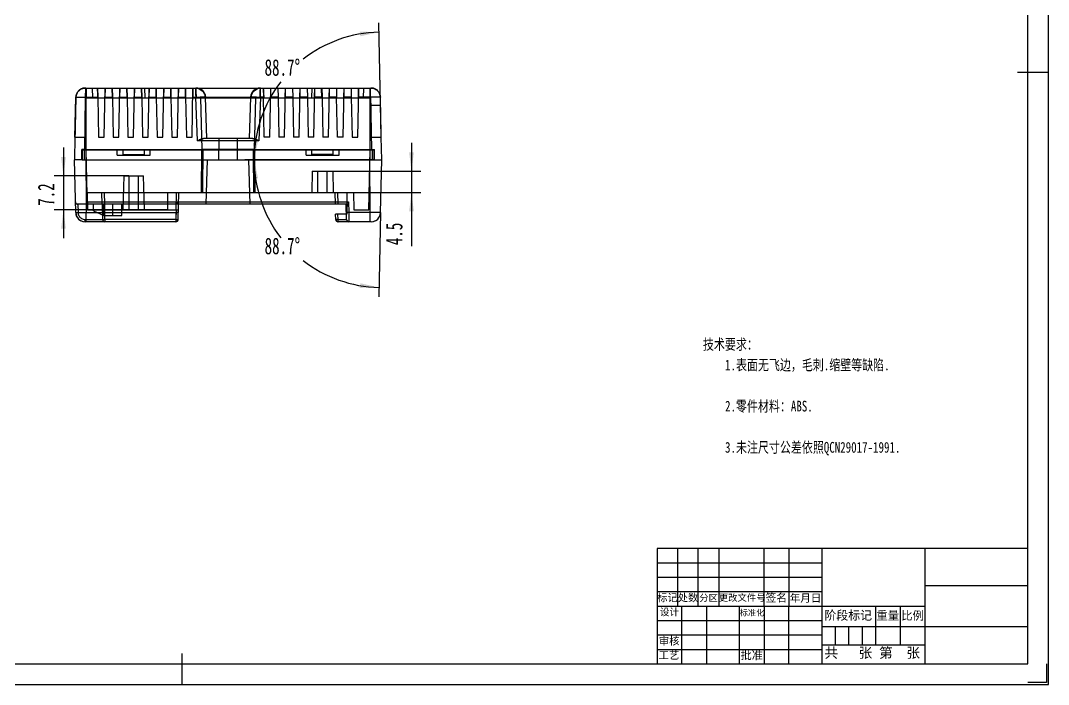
# Model space of a CAD drawing. Header units: millimetres. Extents: x 29 to 396, y -34 to 225.
# Drawn here: x 178.1 to 395.8, y -34.3 to 106.2 of the extents above; entities that cross this region are included whole.
import ezdxf

# ---------------------------------------------------------------- set-up
doc = ezdxf.new("R2010")
doc.units = ezdxf.units.MM
doc.layers.get('0').update_dxf_attribs({"lineweight": 0})
for name, color, linetype, lineweight in [('CAXA0', 7, 'Continuous', 70), ('CAXA4', 3, 'Continuous', 25), ('图框_内框线', 5, 'Continuous', 50), ('图框_外框线', 7, 'Continuous', 0), ('图框_标题栏文字', 6, 'Continuous', 0), ('图框_角线', 5, 'Continuous', 140)]:
    doc.layers.add(name, color=color, linetype=linetype, lineweight=lineweight)
doc.styles.add('UserTxtStyle1', font='', dxfattribs={"width": 0.75})
doc.styles.add('工程字', font='')
doc.styles.add('标准', font='', dxfattribs={"width": 0.667})
doc.styles.get('UserTxtStyle1').set_extended_font_data('SimSun')
doc.styles.get('工程字').set_extended_font_data('FangSong_GB2312')
doc.styles.get('标准').set_extended_font_data('FangSong_GB2312')
doc.dimstyles.new('标准', dxfattribs={"dimtxt": 3.5, "dimasz": 4, "dimexe": 2, "dimexo": 0, "dimtad": 1, "dimdsep": 46, "dimtxsty": '标准', "dimcen": 0, "dimdle": 6, "dimazin": 2, "dimtfac": 1, "dimtdec": 3, "dimtmove": 0, "dimatfit": 3, "dimfxl": 0, "dimtolj": 1, "dimtzin": 0, "dimarcsym": 0})

# ---------------------------------------------------------------- blocks, each defined once
blk = doc.blocks.new('*CAXBLOCK1819')
at = {"layer": 'CAXA0', "linetype": 'Continuous', "lineweight": 25}
for points in [[(260.91, 74.31), (260.41, 78.31), (261.41, 78.31)], [(260.91, 69.81), (260.41, 65.81), (261.41, 65.81)]]:
    blk.add_hatch(color=0, dxfattribs=at).paths.add_polyline_path(points, flags=0)
at = {"layer": 'CAXA0', "color": 0, "linetype": 'Continuous', "lineweight": 25}
for p, q in [((260.91, 80.31), (260.91, 58.47)), ((243.07, 74.31), (262.91, 74.31)), ((239.77, 69.81), (262.91, 69.81))]:
    blk.add_line(p, q, dxfattribs=at)
at = {"layer": 'CAXA0', "color": 0, "linetype": 'Continuous', "lineweight": 25, "insert": (255.49, 58.64), "char_height": 3.5, "attachment_point": 1, "rotation": 90, "style": '标准'}
blk.add_mtext('\\fFangSong_GB2312|b0|i0|p34;4.5', dxfattribs=at)
blk = doc.blocks.new('*CAXBLOCK1920')
at = {"layer": 'CAXA0', "linetype": 'Continuous', "lineweight": 25}
for points in [[(187.19, 73.31), (186.69, 77.31), (187.69, 77.31)], [(187.19, 66.11), (186.69, 62.11), (187.69, 62.11)]]:
    blk.add_hatch(color=0, dxfattribs=at).paths.add_polyline_path(points, flags=0)
at = {"layer": 'CAXA0', "color": 0, "linetype": 'Continuous', "lineweight": 25}
for p, q in [((187.19, 79.31), (187.19, 60.11)), ((201.07, 73.31), (185.19, 73.31)), ((209.27, 66.11), (185.19, 66.11))]:
    blk.add_line(p, q, dxfattribs=at)
at = {"layer": 'CAXA0', "color": 0, "linetype": 'Continuous', "lineweight": 25, "insert": (181.77, 66.97), "char_height": 3.5, "attachment_point": 1, "rotation": 90, "style": '标准'}
blk.add_mtext('\\fFangSong_GB2312|b0|i0|p34;7.2', dxfattribs=at)
blk = doc.blocks.new('*CAXBLOCK2021')
at = {"layer": 'CAXA0', "linetype": 'Continuous', "lineweight": 25}
for points in [[(254.01, 103.74), (249.95, 103.85), (250.12, 102.87)], [(227.59, 76.71), (227.39, 80.77), (228.38, 80.63)]]:
    blk.add_hatch(color=0, dxfattribs=at).paths.add_polyline_path(points, flags=0)
at = {"layer": 'CAXA0', "color": 0, "linetype": 'Continuous', "lineweight": 25}
for p, q in [((254.51, 81.51), (253.96, 105.74)), ((252.97, 76.71), (225.59, 76.71))]:
    blk.add_line(p, q, dxfattribs=at)
for start, end in [(91.3, 128.0276), (142.3841, 180)]:
    blk.add_arc((254.62, 76.71), 27.04, start, end, dxfattribs=at)
at = {"layer": 'CAXA0', "color": 0, "linetype": 'Continuous', "lineweight": 25, "insert": (229.79, 98.01), "char_height": 3.5, "attachment_point": 1, "style": '标准'}
blk.add_mtext('\\fFangSong_GB2312|b0|i0|p34;88.7{%%D}', dxfattribs=at)
blk = doc.blocks.new('*CAXBLOCK2122')
at = {"layer": 'CAXA4', "linetype": 'Continuous', "lineweight": 25}
for points in [[(227.61, 76.71), (227.41, 72.65), (228.4, 72.8)], [(254, 49.7), (249.94, 49.6), (250.11, 50.58)]]:
    blk.add_hatch(color=0, dxfattribs=at).paths.add_polyline_path(points, flags=0)
at = {"layer": 'CAXA4', "color": 0, "linetype": 'Continuous', "lineweight": 25}
for p, q in [((252.97, 76.71), (225.61, 76.71)), ((254.37, 65.57), (253.96, 47.7))]:
    blk.add_line(p, q, dxfattribs=at)
for start, end in [(180, 217.606), (231.971, 268.6878)]:
    blk.add_arc((254.62, 76.71), 27.02, start, end, dxfattribs=at)
at = {"layer": 'CAXA4', "color": 0, "linetype": 'Continuous', "lineweight": 25, "insert": (229.8, 60.23), "char_height": 3.5, "attachment_point": 1, "style": '标准'}
blk.add_mtext('\\fFangSong_GB2312|b0|i0|p34;88.7{%%D}', dxfattribs=at)

msp = doc.modelspace()

# ---------------------------------------------------------------- linework, layer by layer
at = {"color": 0, "linetype": 'Continuous', "lineweight": 25}
for p, q in [((191.824, 91.914), (191.313, 91.848)), ((191.924, 91.914), (191.724, 91.911)), ((191.824, 91.914), (191.924, 91.914)), ((191.883, 89.814), (191.924, 91.914)), ((191.924, 91.914), (252.224, 91.914)), ((192.024, 91.914), (192.024, 89.959)), ((193.424, 89.814), (193.324, 91.914)), ((194.424, 91.914), (194.461, 89.959)), ((195.824, 81.514), (196.024, 91.911)), ((196.024, 91.914), (195.986, 89.959)), ((197.524, 91.914), (197.561, 89.959)), ((197.561, 89.959), (197.524, 91.914)), ((198.924, 81.514), (199.124, 91.911)), ((199.124, 91.914), (199.086, 89.959)), ((200.624, 91.914), (200.661, 89.959)), ((200.661, 89.959), (200.624, 91.914)), ((202.024, 81.514), (202.224, 91.911)), ((202.224, 91.914), (202.186, 89.959)), ((202.224, 89.814), (202.324, 91.914)), ((203.724, 91.914), (203.761, 89.959)), ((203.761, 89.959), (203.724, 91.914)), ((204.324, 91.914), (204.424, 89.814)), ((205.124, 81.514), (205.324, 91.911)), ((205.324, 91.914), (205.286, 89.959)), ((206.824, 91.914), (206.861, 89.959)), ((206.861, 89.959), (206.824, 91.914)), ((208.224, 81.514), (208.424, 91.911)), ((208.424, 91.914), (208.386, 89.959)), ((209.924, 91.914), (209.961, 89.959)), ((209.961, 89.959), (209.924, 91.914)), ((211.324, 81.514), (211.524, 91.911)), ((211.524, 91.914), (211.486, 89.959)), ((213.024, 91.914), (213.061, 89.959)), ((213.061, 89.959), (213.024, 91.914)), ((214.424, 81.514), (214.624, 91.911)), ((214.624, 91.914), (214.524, 89.814)), ((215.962, 91.781), (215.949, 91.786)), ((228.199, 91.787), (228.185, 91.781)), ((228.395, 91.849), (228.9, 91.914)), ((229.524, 91.914), (229.624, 89.814)), ((229.524, 91.914), (229.561, 89.959)), ((230.924, 81.514), (231.124, 91.911)), ((231.086, 89.959), (231.124, 91.914)), ((232.624, 91.914), (232.661, 89.959)), ((232.624, 91.914), (232.661, 89.959)), ((234.024, 81.514), (234.224, 91.911)), ((234.186, 89.959), (234.224, 91.914)), ((235.724, 91.914), (235.761, 89.959)), ((235.724, 91.914), (235.761, 89.959)), ((237.124, 81.514), (237.324, 91.911)), ((237.286, 89.959), (237.324, 91.914)), ((238.824, 91.914), (238.861, 89.959)), ((238.824, 91.914), (238.861, 89.959)), ((239.824, 91.914), (239.724, 89.814)), ((240.224, 81.514), (240.424, 91.911)), ((240.386, 89.959), (240.424, 91.914)), ((241.924, 89.814), (241.824, 91.914)), ((241.924, 91.914), (241.961, 89.959)), ((241.924, 91.914), (241.961, 89.959)), ((243.324, 81.514), (243.524, 91.911)), ((243.486, 89.959), (243.524, 91.914)), ((245.024, 91.914), (245.061, 89.959)), ((245.024, 91.914), (245.061, 89.959)), ((246.424, 81.514), (246.624, 91.911)), ((246.586, 89.959), (246.624, 91.914)), ((248.124, 91.914), (248.161, 89.959)), ((248.124, 91.914), (248.161, 89.959)), ((249.524, 81.514), (249.724, 91.911)), ((250.724, 89.814), (250.824, 91.914)), ((252.124, 89.959), (252.124, 91.914)), ((252.264, 89.814), (252.224, 91.914)), ((252.224, 91.914), (252.324, 91.914)), ((252.224, 91.914), (252.423, 91.911)), ((189.633, 81.514), (189.825, 89.974)), ((189.633, 81.514), (189.825, 89.974)), ((189.633, 81.514), (189.825, 89.974)), ((189.633, 81.514), (189.824, 89.969)), ((189.633, 81.514), (189.824, 89.969)), ((189.633, 81.514), (189.824, 89.969)), ((189.633, 81.514), (189.824, 89.959)), ((189.902, 90.47), (189.824, 89.959)), ((189.824, 89.959), (194.461, 89.959)), ((191.822, 89.814), (191.657, 78.914)), ((191.822, 89.814), (214.583, 89.814)), ((192.024, 76.714), (192.024, 89.959)), ((194.461, 89.959), (194.624, 81.514)), ((195.986, 89.959), (197.561, 89.959)), ((197.561, 89.959), (197.724, 81.514)), ((199.086, 89.959), (200.661, 89.959)), ((200.661, 89.959), (200.824, 81.514)), ((202.186, 89.959), (203.761, 89.959)), ((203.761, 89.959), (203.924, 81.514)), ((205.286, 89.959), (206.861, 89.959)), ((206.861, 89.959), (207.024, 81.514)), ((208.386, 89.959), (209.961, 89.959)), ((209.961, 89.959), (210.124, 81.514)), ((211.486, 89.959), (213.061, 89.959)), ((213.061, 89.959), (213.224, 81.514)), ((214.583, 89.814), (216.274, 89.814)), ((214.586, 89.959), (215.267, 89.959)), ((215.592, 80.717), (215.247, 89.959)), ((216.274, 89.814), (252.325, 89.814)), ((216.574, 78.914), (216.274, 89.814)), ((217.245, 89.989), (226.902, 89.989)), ((217.574, 81.214), (217.246, 89.989)), ((226.574, 81.214), (226.902, 89.989)), ((227.874, 89.814), (227.574, 78.914)), ((228.9, 89.959), (228.555, 80.717)), ((229.561, 89.959), (228.88, 89.959)), ((229.724, 81.514), (229.561, 89.959)), ((232.661, 89.959), (231.086, 89.959)), ((232.661, 89.959), (232.824, 81.514)), ((235.761, 89.959), (234.186, 89.959)), ((235.761, 89.959), (235.924, 81.514)), ((238.861, 89.959), (237.286, 89.959)), ((238.861, 89.959), (239.024, 81.514)), ((241.961, 89.959), (240.386, 89.959)), ((241.961, 89.959), (242.124, 81.514)), ((245.061, 89.959), (243.486, 89.959)), ((245.224, 81.514), (245.061, 89.959)), ((248.161, 89.959), (246.586, 89.959)), ((248.161, 89.959), (248.324, 81.514)), ((254.323, 89.959), (249.686, 89.959)), ((252.124, 76.714), (252.124, 89.959)), ((252.49, 78.914), (252.325, 89.814)), ((254.323, 89.959), (254.245, 90.47)), ((254.515, 81.514), (254.323, 89.974)), ((254.515, 81.514), (254.323, 89.969)), ((254.515, 81.514), (254.323, 89.959)), ((252.348, 88.314), (254.36, 88.314)), ((189.633, 81.514), (189.524, 76.714)), ((189.633, 81.514), (191.696, 81.514)), ((194.624, 81.514), (195.824, 81.514)), ((197.724, 81.514), (198.924, 81.514)), ((200.824, 81.514), (202.024, 81.514)), ((203.924, 81.514), (205.124, 81.514)), ((207.024, 81.514), (208.224, 81.514)), ((210.124, 81.514), (211.324, 81.514)), ((213.224, 81.514), (214.424, 81.514)), ((228.555, 80.725), (215.592, 80.725)), ((217.574, 81.214), (216.883, 81.214)), ((226.574, 81.214), (217.574, 81.214)), ((220.074, 81.214), (220.074, 78.914)), ((224.074, 78.914), (224.074, 81.214)), ((227.264, 81.214), (226.574, 81.214)), ((230.924, 81.514), (229.724, 81.514)), ((234.024, 81.514), (232.824, 81.514)), ((237.124, 81.514), (235.924, 81.514)), ((240.224, 81.514), (239.024, 81.514)), ((243.324, 81.514), (242.124, 81.514)), ((246.424, 81.514), (245.224, 81.514)), ((248.324, 81.514), (249.524, 81.514)), ((252.451, 81.514), (254.515, 81.514)), ((254.624, 76.714), (254.515, 81.514)), ((191.657, 78.914), (191.074, 78.914)), ((191.074, 76.714), (191.074, 78.914)), ((191.174, 78.814), (252.974, 78.814)), ((191.174, 78.814), (191.174, 76.714)), ((191.574, 78.914), (191.574, 76.714)), ((191.657, 78.914), (216.574, 78.914)), ((192.267, 66.114), (191.976, 78.814)), ((198.574, 77.714), (198.574, 78.914)), ((199.824, 77.814), (199.824, 78.814)), ((204.324, 77.814), (204.324, 78.814)), ((205.574, 77.714), (205.574, 78.914)), ((216.433, 78.814), (216.383, 69.814)), ((227.574, 78.914), (216.574, 78.914)), ((216.615, 69.814), (216.734, 78.814)), ((220.074, 76.714), (220.074, 78.814)), ((224.074, 76.714), (224.074, 78.814)), ((227.413, 78.814), (227.532, 69.814)), ((227.574, 78.914), (252.49, 78.914)), ((227.764, 69.814), (227.714, 78.814)), ((238.574, 77.714), (238.574, 78.914)), ((239.824, 77.814), (239.824, 78.814)), ((244.324, 77.814), (244.324, 78.814)), ((245.574, 77.714), (245.574, 78.914)), ((251.88, 66.114), (252.171, 78.814)), ((252.49, 78.914), (253.074, 78.914)), ((252.574, 78.914), (252.574, 76.714)), ((252.974, 76.714), (252.974, 78.814)), ((253.074, 76.714), (253.074, 78.914)), ((191.174, 76.714), (189.524, 76.714)), ((189.779, 65.568), (189.524, 76.714)), ((191.174, 76.714), (252.974, 76.714)), ((192.045, 67.803), (192.033, 76.714)), ((198.574, 77.714), (205.574, 77.714)), ((199.824, 77.814), (204.324, 77.814)), ((217.424, 67.314), (217.674, 76.714)), ((226.724, 67.314), (226.474, 76.714)), ((238.574, 77.714), (245.574, 77.714)), ((244.324, 77.814), (239.824, 77.814)), ((252.132, 65.568), (252.114, 76.714)), ((252.974, 76.714), (254.624, 76.714)), ((254.368, 65.568), (254.624, 76.722)), ((239.838, 74.314), (239.774, 69.814)), ((239.838, 74.314), (241.074, 74.314)), ((241.074, 69.814), (241.074, 74.314)), ((241.074, 74.314), (243.074, 74.314)), ((243.074, 69.814), (243.074, 74.314)), ((243.074, 74.314), (244.309, 74.314)), ((244.374, 69.814), (244.309, 74.314)), ((200.006, 73.314), (199.774, 66.114)), ((200.006, 73.314), (201.074, 73.314)), ((201.074, 73.314), (203.074, 73.314)), ((201.074, 66.114), (201.074, 73.314)), ((203.074, 73.314), (204.14, 73.314)), ((203.074, 66.114), (203.074, 73.314)), ((204.374, 66.114), (204.141, 73.313)), ((192.182, 69.814), (239.774, 69.814)), ((192.182, 69.814), (192.267, 66.114)), ((195.394, 67.314), (195.337, 69.814)), ((195.837, 69.814), (195.894, 67.314)), ((209.267, 66.114), (209.317, 69.814)), ((211.036, 66.114), (211.121, 69.814)), ((211.49, 64.083), (211.621, 69.814)), ((239.774, 69.814), (244.374, 69.814)), ((244.374, 69.814), (248.63, 69.814)), ((244.784, 67.314), (244.726, 69.814)), ((245.226, 69.814), (245.284, 67.314)), ((247.22, 65.214), (247.32, 69.814)), ((248.63, 69.814), (248.68, 66.114)), ((192.045, 67.803), (247.555, 67.803)), ((192.045, 67.314), (192.045, 67.803)), ((247.555, 67.802), (247.615, 65.568)), ((189.779, 65.568), (211.024, 65.568)), ((189.779, 65.568), (189.832, 65.148)), ((189.779, 65.568), (192.015, 65.568)), ((247.266, 67.314), (190.228, 67.314)), ((190.239, 67.314), (190.279, 65.568)), ((192.015, 63.614), (192.015, 65.568)), ((192.049, 65.568), (192.045, 67.314)), ((192.267, 66.114), (209.267, 66.114)), ((193.524, 65.914), (193.524, 67.314)), ((193.524, 65.914), (195.724, 64.914)), ((195.394, 67.314), (195.468, 64.083)), ((195.724, 64.914), (195.724, 67.314)), ((195.968, 64.083), (195.922, 66.114)), ((195.964, 64.914), (195.964, 67.314)), ((197.624, 64.914), (197.624, 67.314)), ((199.524, 64.914), (199.524, 67.314)), ((209.267, 66.114), (211.536, 66.114)), ((211.036, 66.114), (210.99, 64.083)), ((211.024, 65.568), (210.99, 63.614)), ((247.155, 64.1), (247.068, 67.314)), ((254.368, 65.569), (247.615, 65.568)), ((247.615, 65.568), (247.655, 63.614)), ((248.68, 66.114), (251.88, 66.114)), ((252.132, 63.614), (252.132, 65.568)), ((254.29, 65.058), (254.368, 65.568)), ((191.778, 64.103), (195.468, 64.103)), ((191.778, 63.614), (191.778, 64.103)), ((211.01, 63.614), (191.778, 63.614)), ((195.468, 64.083), (195.968, 64.083)), ((195.724, 64.914), (199.524, 64.914)), ((210.99, 64.103), (195.968, 64.103)), ((195.968, 64.103), (195.968, 63.614)), ((210.99, 64.103), (210.99, 63.614)), ((210.99, 64.083), (211.49, 64.083)), ((211.281, 63.707), (211.391, 63.815)), ((244.858, 64.083), (244.832, 65.214)), ((245.332, 65.214), (244.832, 65.214)), ((245.358, 64.083), (245.332, 65.214)), ((247.22, 65.214), (245.332, 65.214)), ((245.337, 63.614), (245.358, 63.614)), ((245.357, 64.103), (247.155, 64.103)), ((245.358, 63.614), (245.358, 64.103)), ((252.12, 63.614), (245.358, 63.614)), ((247.155, 64.103), (247.125, 65.214)), ((252.369, 63.614), (252.12, 63.614)), ((252.369, 63.614), (252.879, 63.68))]:
    msp.add_line(p, q, dxfattribs=at)
for points in [[(191.313, 91.848), (190.837, 91.654), (190.426, 91.345), (190.107, 90.941), (189.902, 90.47)], [(215.249, 91.914), (215.252, 91.914), (215.252, 91.914), (215.247, 91.914)], [(215.247, 91.914), (215.752, 91.849), (216.225, 91.659), (216.634, 91.355), (216.953, 90.958), (217.161, 90.493), (217.245, 89.989)], [(216.567, 91.416), (216.385, 91.558), (216.183, 91.681), (215.962, 91.781)], [(226.902, 89.989), (226.986, 90.493), (227.194, 90.958), (227.513, 91.355), (227.922, 91.659), (228.395, 91.849)], [(228.185, 91.781), (227.964, 91.68), (227.761, 91.557), (227.579, 91.415)], [(228.9, 91.914), (228.895, 91.914), (228.895, 91.914), (228.898, 91.914)], [(254.245, 90.47), (254.04, 90.941), (253.721, 91.345), (253.31, 91.654), (252.834, 91.848), (252.324, 91.914)], [(217.246, 89.989), (217.211, 90.304), (217.112, 90.637), (216.944, 90.971)], [(227.208, 90.979), (227.037, 90.642), (226.937, 90.307), (226.902, 89.989)], [(189.779, 65.568), (189.857, 65.058), (190.062, 64.587), (190.381, 64.183), (190.792, 63.874), (191.268, 63.68), (191.778, 63.614)], [(189.832, 65.148), (189.983, 64.732), (190.227, 64.352), (190.552, 64.034), (190.938, 63.799), (191.357, 63.658), (191.778, 63.614)], [(210.99, 63.614), (211.143, 63.638), (211.281, 63.707)], [(211.391, 63.815), (211.463, 63.951), (211.49, 64.102)], [(247.155, 64.1), (247.183, 63.949), (247.255, 63.814), (247.365, 63.706), (247.502, 63.638), (247.655, 63.614)], [(252.879, 63.68), (253.355, 63.874), (253.766, 64.183), (254.085, 64.587), (254.29, 65.058)]]:
    msp.add_lwpolyline(points, dxfattribs=at)
for centre, radius, start, end in [((191.824, 89.914), 2, 90.00004, 178.69999), ((215.247, 89.914), 2, 2.1409, 90), ((228.9, 89.914), 2, 90, 177.8591), ((252.324, 89.914), 2, 1.30002, 90.00002), ((3986.361, -0.414), 3797.613, 178.636143, 178.763832), ((3986.25, -0.414), 3797.502, 178.636146, 178.763802), ((-3542.214, -0.414), 3797.613, 1.236168, 1.363857), ((-3542.103, -0.414), 3797.502, 1.236198, 1.363854), ((190.228, 67.814), 0.5, 181.31189, 270), ((191.778, 65.614), 2, 181.31189, 270), ((252.369, 65.614), 2, 270.00066, 358.68898), ((195.948, 64.094), 0.48, 181.31154, 270), ((211.01, 64.094), 0.48, 270, 358.68846), ((245.357, 64.114), 0.5, 181.31154, 270), ((245.337, 64.094), 0.48, 181.31154, 270)]:
    msp.add_arc(centre, radius, start, end, dxfattribs=at)
for points, knots in [([(189.824, 89.969), (189.829, 90.183), (189.911, 90.618), (190.238, 91.183), (190.708, 91.61), (191.257, 91.863), (191.648, 91.916), (191.838, 91.914)], [0, 0, 0, 0, 0.641042, 1.2995305, 1.9250083, 2.5155639, 3.087885, 3.087885, 3.087885, 3.087885]), ([(189.824, 89.969), (189.829, 90.183), (189.911, 90.618), (190.238, 91.183), (190.708, 91.61), (191.257, 91.863), (191.648, 91.916), (191.838, 91.914)], [0, 0, 0, 0, 0.641042, 1.2995305, 1.9250083, 2.5155639, 3.087885, 3.087885, 3.087885, 3.087885]), ([(189.824, 89.969), (189.829, 90.183), (189.911, 90.618), (190.238, 91.183), (190.708, 91.61), (191.257, 91.863), (191.648, 91.916), (191.838, 91.914)], [0, 0, 0, 0, 0.641042, 1.2995305, 1.9250083, 2.5155639, 3.087885, 3.087885, 3.087885, 3.087885]), ([(191.724, 91.911), (191.553, 91.898), (191.225, 91.842), (190.788, 91.638), (190.427, 91.368), (190.165, 91.05), (189.977, 90.709), (189.859, 90.351), (189.828, 90.098), (189.824, 89.973)], [0, 0, 0, 0, 0.5123255, 0.988197, 1.4342621, 1.8510833, 2.214476, 2.5979818, 2.9743794, 2.9743794, 2.9743794, 2.9743794]), ([(191.724, 91.911), (191.553, 91.898), (191.225, 91.842), (190.788, 91.638), (190.427, 91.368), (190.165, 91.05), (189.977, 90.709), (189.859, 90.351), (189.828, 90.098), (189.824, 89.973)], [0, 0, 0, 0, 0.5123255, 0.988197, 1.4342621, 1.8510833, 2.214476, 2.5979818, 2.9743794, 2.9743794, 2.9743794, 2.9743794]), ([(191.724, 91.911), (191.553, 91.898), (191.225, 91.842), (190.788, 91.638), (190.427, 91.368), (190.165, 91.05), (189.977, 90.709), (189.859, 90.351), (189.828, 90.098), (189.824, 89.973)], [0, 0, 0, 0, 0.5123255, 0.988197, 1.4342621, 1.8510833, 2.214476, 2.5979818, 2.9743794, 2.9743794, 2.9743794, 2.9743794]), ([(194.461, 89.959), (194.459, 90.086), (194.454, 90.347), (194.446, 90.732), (194.438, 91.1), (194.432, 91.419), (194.427, 91.667), (194.425, 91.824), (194.424, 91.896), (194.424, 91.914)], [0, 0, 0, 0, 0.3804066, 0.7825811, 1.1557138, 1.4847413, 1.7383043, 1.9019328, 1.95499, 1.95499, 1.95499, 1.95499]), ([(214.624, 91.914), (214.623, 91.896), (214.622, 91.824), (214.62, 91.666), (214.615, 91.417), (214.609, 91.098), (214.601, 90.73), (214.593, 90.346), (214.588, 90.086), (214.586, 89.959)], [0, 0, 0, 0, 0.0533801, 0.2176746, 0.4721201, 0.8015136, 1.1742069, 1.5756932, 1.9549893, 1.9549893, 1.9549893, 1.9549893]), ([(215.267, 89.959), (215.266, 90.103), (215.264, 90.4), (215.261, 90.843), (215.258, 91.258), (215.253, 91.59), (215.252, 91.798), (215.248, 91.891), (215.247, 91.914)], [0, 0, 0, 0, 0.4320262, 0.8901883, 1.3285869, 1.6762469, 1.8864745, 1.9547801, 1.9547801, 1.9547801, 1.9547801]), ([(215.247, 91.914), (215.249, 91.896), (215.255, 91.818), (215.256, 91.634), (215.262, 91.331), (215.264, 90.924), (215.266, 90.466), (215.267, 90.146), (215.267, 89.989)], [0, 0, 0, 0, 0.0543474, 0.2350598, 0.5512595, 0.9648249, 1.4546162, 1.925582, 1.925582, 1.925582, 1.925582]), ([(215.247, 91.914), (215.403, 91.916), (215.73, 91.876), (216.206, 91.693), (216.64, 91.384), (216.978, 90.96), (217.188, 90.485), (217.242, 90.148), (217.246, 89.989)], [0, 0, 0, 0, 0.4683148, 0.9745051, 1.5165536, 2.0469113, 2.5817643, 3.0585437, 3.0585437, 3.0585437, 3.0585437]), ([(228.9, 91.914), (228.744, 91.916), (228.417, 91.876), (227.941, 91.693), (227.507, 91.384), (227.169, 90.96), (226.96, 90.485), (226.905, 90.148), (226.902, 89.989)], [0, 0, 0, 0, 0.4683147, 0.9745051, 1.5165536, 2.0469113, 2.5817642, 3.0585437, 3.0585437, 3.0585437, 3.0585437]), ([(228.88, 89.959), (228.881, 90.103), (228.883, 90.4), (228.886, 90.843), (228.889, 91.258), (228.894, 91.59), (228.895, 91.798), (228.899, 91.891), (228.9, 91.914)], [0, 0, 0, 0, 0.4320262, 0.8901883, 1.3285869, 1.6762469, 1.8864745, 1.9547801, 1.9547801, 1.9547801, 1.9547801]), ([(228.9, 91.914), (228.898, 91.896), (228.892, 91.818), (228.891, 91.634), (228.885, 91.331), (228.883, 90.924), (228.881, 90.466), (228.88, 90.146), (228.88, 89.989)], [0, 0, 0, 0, 0.0543474, 0.2350598, 0.5512595, 0.9648249, 1.4546162, 1.925582, 1.925582, 1.925582, 1.925582]), ([(229.524, 91.914), (229.524, 91.896), (229.525, 91.824), (229.527, 91.666), (229.532, 91.417), (229.538, 91.098), (229.546, 90.73), (229.554, 90.346), (229.559, 90.086), (229.561, 89.959)], [0, 0, 0, 0, 0.0533801, 0.2176746, 0.4721201, 0.8015136, 1.1742069, 1.5756932, 1.9549893, 1.9549893, 1.9549893, 1.9549893]), ([(249.686, 89.959), (249.688, 90.086), (249.693, 90.347), (249.701, 90.732), (249.709, 91.1), (249.715, 91.419), (249.72, 91.667), (249.722, 91.824), (249.723, 91.896), (249.724, 91.914)], [0, 0, 0, 0, 0.3804066, 0.7825811, 1.1557138, 1.4847413, 1.7383043, 1.9019328, 1.95499, 1.95499, 1.95499, 1.95499]), ([(254.323, 89.969), (254.318, 90.183), (254.236, 90.618), (253.91, 91.183), (253.439, 91.61), (252.89, 91.863), (252.5, 91.916), (252.309, 91.914)], [0, 0, 0, 0, 0.641042, 1.2995305, 1.9250083, 2.5155639, 3.087885, 3.087885, 3.087885, 3.087885]), ([(252.423, 91.911), (252.594, 91.898), (252.922, 91.842), (253.359, 91.638), (253.72, 91.368), (253.982, 91.05), (254.171, 90.709), (254.288, 90.351), (254.32, 90.098), (254.323, 89.973)], [0, 0, 0, 0, 0.5123255, 0.988197, 1.4342621, 1.8510833, 2.214476, 2.5979818, 2.9743794, 2.9743794, 2.9743794, 2.9743794]), ([(191.822, 89.814), (191.808, 88.892), (191.781, 87.047), (191.739, 84.281), (191.71, 82.436), (191.696, 81.514)], [0, 0, 0, 0, 2.7669747, 5.5339577, 8.3009506, 8.3009506, 8.3009506, 8.3009506]), ([(191.822, 89.814), (191.808, 88.892), (191.781, 87.047), (191.739, 84.281), (191.71, 82.436), (191.696, 81.514)], [0, 0, 0, 0, 2.7669747, 5.5339577, 8.3009506, 8.3009506, 8.3009506, 8.3009506]), ([(191.822, 89.814), (191.808, 88.892), (191.781, 87.047), (191.739, 84.281), (191.71, 82.436), (191.696, 81.514)], [0, 0, 0, 0, 2.7669747, 5.5339577, 8.3009506, 8.3009506, 8.3009506, 8.3009506]), ([(215.247, 89.959), (215.366, 89.964), (215.602, 89.972), (215.896, 89.98), (216.126, 89.986), (216.29, 89.99), (216.448, 89.993), (216.595, 89.995), (216.732, 89.997), (216.856, 89.998), (216.966, 89.999), (217.048, 89.998), (217.104, 89.998), (217.14, 89.997), (217.171, 89.996), (217.196, 89.995), (217.217, 89.994), (217.231, 89.993), (217.24, 89.991), (217.244, 89.99), (217.246, 89.989), (217.246, 89.989)], [0, 0, 0, 0, 0.3564408, 0.7098284, 0.8810976, 1.0464674, 1.2042258, 1.3526606, 1.4900601, 1.6147129, 1.7249084, 1.8189375, 1.8593567, 1.8950952, 1.9259414, 1.951685, 1.9721194, 1.9870467, 1.9963004, 1.9988008, 2.0000649, 2.0000649, 2.0000649, 2.0000649]), ([(215.267, 89.989), (215.437, 89.995), (215.761, 90.006), (216.22, 90.015), (216.616, 90.022), (216.927, 90.015), (217.13, 90.017), (217.222, 89.996), (217.246, 89.989)], [0, 0, 0, 0, 0.5107738, 0.971522, 1.3770782, 1.699002, 1.9063198, 1.9812597, 1.9812597, 1.9812597, 1.9812597]), ([(226.902, 89.989), (226.924, 89.996), (227.008, 90.016), (227.197, 90.014), (227.495, 90.022), (227.893, 90.016), (228.366, 90.006), (228.704, 89.995), (228.88, 89.989)], [0, 0, 0, 0, 0.0696987, 0.2583468, 0.5616755, 0.9685355, 1.4513047, 1.9813085, 1.9813085, 1.9813085, 1.9813085]), ([(226.902, 89.989), (226.902, 89.989), (226.903, 89.99), (226.907, 89.991), (226.916, 89.993), (226.93, 89.994), (226.951, 89.995), (226.977, 89.996), (227.007, 89.997), (227.043, 89.998), (227.1, 89.998), (227.181, 89.999), (227.291, 89.998), (227.415, 89.997), (227.552, 89.995), (227.7, 89.993), (227.857, 89.99), (228.021, 89.986), (228.251, 89.98), (228.545, 89.972), (228.781, 89.964), (228.9, 89.959)], [0, 0, 0, 0, 0.0012641, 0.0037645, 0.0130182, 0.0279454, 0.0483799, 0.0741235, 0.1049697, 0.1407082, 0.1811273, 0.2751565, 0.385352, 0.5100048, 0.6474043, 0.7958391, 0.9535974, 1.1189673, 1.2902364, 1.6436241, 2.0000649, 2.0000649, 2.0000649, 2.0000649]), ([(252.451, 81.514), (252.437, 82.436), (252.408, 84.281), (252.366, 87.047), (252.339, 88.892), (252.325, 89.814)], [0, 0, 0, 0, 2.7669924, 5.5339763, 8.3009506, 8.3009506, 8.3009506, 8.3009506]), ([(216.827, 81.218), (216.68, 81.187), (216.388, 81.109), (215.974, 80.938), (215.713, 80.796), (215.592, 80.717)], [0, 0, 0, 0, 0.4506298, 0.9055578, 1.3388207, 1.3388207, 1.3388207, 1.3388207]), ([(215.592, 80.725), (215.7, 80.779), (215.905, 80.882), (216.197, 81.009), (216.457, 81.111), (216.679, 81.185), (216.822, 81.214), (216.884, 81.214)], [0, 0, 0, 0, 0.3619599, 0.6864287, 0.9568368, 1.1995941, 1.3878994, 1.3878994, 1.3878994, 1.3878994]), ([(217.574, 81.214), (217.559, 81.216), (217.498, 81.22), (217.36, 81.21), (217.126, 81.208), (216.938, 81.214), (216.827, 81.218)], [0, 0, 0, 0, 0.04526569, 0.18260693, 0.41449734, 0.74680475, 0.74680475, 0.74680475, 0.74680475]), ([(227.32, 81.218), (227.21, 81.214), (227.022, 81.208), (226.788, 81.21), (226.65, 81.22), (226.589, 81.216), (226.574, 81.214)], [0, 0, 0, 0, 0.33194696, 0.56377874, 0.70134681, 0.74680822, 0.74680822, 0.74680822, 0.74680822]), ([(227.263, 81.214), (227.326, 81.214), (227.469, 81.185), (227.691, 81.111), (227.952, 81.008), (228.244, 80.881), (228.448, 80.779), (228.555, 80.725)], [0, 0, 0, 0, 0.188509, 0.4328789, 0.7044666, 1.0285162, 1.3879457, 1.3879457, 1.3879457, 1.3879457]), ([(228.555, 80.717), (228.433, 80.797), (228.172, 80.938), (227.759, 81.109), (227.467, 81.187), (227.32, 81.218)], [0, 0, 0, 0, 0.4349989, 0.8887461, 1.3388208, 1.3388208, 1.3388208, 1.3388208]), ([(216.734, 78.814), (216.72, 77.814), (216.693, 75.815), (216.654, 72.815), (216.628, 70.814), (216.615, 69.814)], [0, 0, 0, 0, 2.9987619, 5.999035, 9.0007891, 9.0007891, 9.0007891, 9.0007891]), ([(216.734, 78.814), (216.72, 77.814), (216.693, 75.815), (216.654, 72.815), (216.628, 70.814), (216.615, 69.814)], [0, 0, 0, 0, 2.9987786, 5.9990509, 9.0007867, 9.0007867, 9.0007867, 9.0007867]), ([(227.532, 69.814), (227.52, 70.814), (227.493, 72.815), (227.454, 75.815), (227.427, 77.814), (227.413, 78.814)], [0, 0, 0, 0, 3.0017538, 6.0020275, 9.0007891, 9.0007891, 9.0007891, 9.0007891]), ([(227.532, 69.814), (227.519, 70.814), (227.493, 72.815), (227.454, 75.815), (227.427, 77.814), (227.413, 78.814)], [0, 0, 0, 0, 3.0017355, 6.0020085, 9.0007867, 9.0007867, 9.0007867, 9.0007867]), ([(247.266, 67.314), (247.272, 67.592), (247.284, 68.149), (247.302, 68.982), (247.314, 69.537), (247.32, 69.814)], [0, 0, 0, 0, 0.8353825, 1.6689166, 2.5005907, 2.5005907, 2.5005907, 2.5005907]), ([(190.239, 67.314), (190.19, 67.313), (190.089, 67.326), (189.95, 67.389), (189.832, 67.494), (189.75, 67.636), (189.729, 67.746), (189.728, 67.802)], [0, 0, 0, 0, 0.14708069, 0.29867023, 0.45325753, 0.6126557, 0.78188937, 0.78188937, 0.78188937, 0.78188937]), ([(211.075, 67.803), (211.119, 67.756), (211.204, 67.67), (211.316, 67.547), (211.41, 67.447), (211.484, 67.375), (211.532, 67.333), (211.557, 67.317), (211.564, 67.314)], [0, 0, 0, 0, 0.19350486, 0.36069024, 0.49968219, 0.6040914, 0.6704163, 0.69219652, 0.69219652, 0.69219652, 0.69219652]), ([(247.555, 67.803), (247.501, 67.749), (247.404, 67.648), (247.271, 67.513), (247.17, 67.412), (247.107, 67.348), (247.076, 67.321), (247.068, 67.314)], [0, 0, 0, 0, 0.22802884, 0.42052522, 0.56706424, 0.65856895, 0.68956265, 0.68956265, 0.68956265, 0.68956265]), ([(247.068, 67.314), (247.075, 67.317), (247.1, 67.333), (247.148, 67.375), (247.222, 67.447), (247.315, 67.548), (247.427, 67.671), (247.511, 67.756), (247.555, 67.802)], [0, 0, 0, 0, 0.02163154, 0.08778027, 0.19236517, 0.33178381, 0.49858875, 0.69076566, 0.69076566, 0.69076566, 0.69076566]), ([(189.779, 65.568), (189.779, 65.556), (189.854, 65.577), (189.93, 65.555), (190.098, 65.568), (190.213, 65.567), (190.279, 65.568)], [0, 0, 0, 0, 0.03731095, 0.14132901, 0.30341228, 0.50007527, 0.50007527, 0.50007527, 0.50007527]), ([(190.279, 65.568), (190.28, 65.44), (190.322, 65.18), (190.479, 64.82), (190.722, 64.514), (191.033, 64.283), (191.39, 64.135), (191.65, 64.101), (191.778, 64.103)], [0, 0, 0, 0, 0.3856818, 0.7788586, 1.1667393, 1.5418142, 1.9304299, 2.3155781, 2.3155781, 2.3155781, 2.3155781]), ([(192.027, 63.614), (192.026, 63.636), (192.022, 63.719), (192.021, 63.903), (192.018, 64.198), (192.017, 64.59), (192.015, 65.058), (192.015, 65.393), (192.015, 65.568)], [0, 0, 0, 0, 0.0659605, 0.2509851, 0.549575, 0.9508778, 1.4283518, 1.9543262, 1.9543262, 1.9543262, 1.9543262]), ([(211.524, 65.568), (211.524, 65.568), (211.522, 65.568), (211.52, 65.567), (211.516, 65.567), (211.511, 65.566), (211.505, 65.566), (211.494, 65.566), (211.477, 65.565), (211.454, 65.565), (211.426, 65.564), (211.395, 65.564), (211.348, 65.564), (211.283, 65.564), (211.2, 65.565), (211.113, 65.566), (211.053, 65.567), (211.024, 65.568)], [0, 0, 0, 0, 0.00091778, 0.00323331, 0.00696747, 0.01207885, 0.01851801, 0.02623326, 0.04528131, 0.0687989, 0.09635937, 0.12753516, 0.16189833, 0.23847404, 0.32266044, 0.41103088, 0.50015899, 0.50015899, 0.50015899, 0.50015899]), ([(247.125, 65.214), (247.119, 65.447), (247.106, 65.913), (247.087, 66.613), (247.075, 67.08), (247.068, 67.314)], [0, 0, 0, 0, 0.6987289, 1.3989919, 2.1007669, 2.1007669, 2.1007669, 2.1007669]), ([(247.615, 65.568), (247.586, 65.567), (247.527, 65.566), (247.439, 65.564), (247.356, 65.563), (247.291, 65.563), (247.244, 65.563), (247.213, 65.563), (247.185, 65.563), (247.162, 65.563), (247.145, 65.564), (247.134, 65.564), (247.128, 65.564), (247.123, 65.565), (247.119, 65.565), (247.117, 65.565), (247.116, 65.566), (247.116, 65.566)], [0, 0, 0, 0, 0.08912288, 0.17748646, 0.26166509, 0.33823284, 0.37259218, 0.40376436, 0.43132152, 0.45483621, 0.47388184, 0.4815961, 0.48803442, 0.49314512, 0.49687879, 0.499194, 0.50011165, 0.50011165, 0.50011165, 0.50011165]), ([(247.266, 67.314), (247.261, 67.08), (247.251, 66.613), (247.235, 65.913), (247.225, 65.447), (247.22, 65.214)], [0, 0, 0, 0, 0.7016963, 1.4018614, 2.1004961, 2.1004961, 2.1004961, 2.1004961]), ([(252.12, 63.614), (252.122, 63.636), (252.125, 63.719), (252.126, 63.903), (252.129, 64.198), (252.131, 64.59), (252.132, 65.058), (252.132, 65.393), (252.132, 65.568)], [0, 0, 0, 0, 0.0659606, 0.2509852, 0.5495752, 0.950878, 1.428352, 1.9543264, 1.9543264, 1.9543264, 1.9543264]), ([(245.358, 64.083), (245.336, 64.084), (245.291, 64.084), (245.222, 64.083), (245.152, 64.081), (245.085, 64.079), (245.024, 64.079), (244.969, 64.081), (244.925, 64.081), (244.888, 64.085), (244.873, 64.08), (244.858, 64.085), (244.858, 64.083)], [0, 0, 0, 0, 0.06505611, 0.13567943, 0.20666362, 0.27437436, 0.33647152, 0.39141343, 0.43743997, 0.47219174, 0.49337483, 0.5001094, 0.5001094, 0.5001094, 0.5001094])]:
    msp.add_open_spline(points, degree=3, knots=knots, dxfattribs=at)
for points in [[(215.247, 91.914), (216.172, 91.914), (217.211, 90.913), (217.246, 89.989)], [(226.902, 89.989), (226.936, 90.913), (227.975, 91.914), (228.9, 91.914)], [(195.468, 64.103), (195.473, 63.87), (195.735, 63.614), (195.968, 63.614)], [(210.99, 63.614), (211.223, 63.614), (211.485, 63.87), (211.49, 64.103)], [(247.655, 63.614), (247.423, 63.614), (247.161, 63.868), (247.155, 64.1)]]:
    msp.add_open_spline(points, degree=3, dxfattribs=at)
at = {"layer": '图框_内框线', "color": 0, "linetype": 'Continuous', "lineweight": 25}
for points in [[(39.754, -29.973), (391.475, -29.973), (391.475, 220.509), (39.754, 220.509), (39.754, -29.973)], [(389.293, 95.268), (395.839, 95.268)], [(391.475, -5.536), (312.927, -5.536), (312.927, -29.973), (391.475, -29.973), (391.475, -5.536)], [(212.342, -34.337), (212.342, -27.791)]]:
    msp.add_lwpolyline(points, dxfattribs=at)
at = {"layer": '图框_外框线', "color": 0, "linetype": 'Continuous', "lineweight": 25}
for p, q in [((317.291, -5.536), (317.291, -17.754)), ((321.655, -17.754), (321.655, -5.536)), ((326.018, -5.536), (326.018, -17.754)), ((335.619, -17.754), (335.619, -5.536)), ((340.855, -5.536), (340.855, -17.754)), ((347.837, -5.536), (347.837, -29.973)), ((369.656, -5.536), (369.656, -29.973)), ((312.927, -8.59), (347.837, -8.59)), ((312.927, -11.645), (347.837, -11.645)), ((312.927, -14.7), (347.837, -14.7)), ((369.656, -13.391), (391.475, -13.391)), ((312.927, -17.754), (369.656, -17.754)), ((318.164, -29.973), (318.164, -17.754)), ((323.4, -17.754), (323.4, -29.973)), ((330.382, -29.973), (330.382, -17.754)), ((335.619, -17.754), (335.619, -29.973)), ((340.855, -29.973), (340.855, -17.754)), ((359.183, -17.754), (359.183, -26.046)), ((364.42, -17.754), (364.42, -26.046)), ((312.927, -20.809), (347.837, -20.809)), ((312.927, -23.864), (347.837, -23.864)), ((391.475, -22.118), (347.837, -22.118)), ((350.674, -22.118), (350.674, -26.046)), ((353.51, -22.118), (353.51, -26.046)), ((356.347, -22.118), (356.347, -26.046)), ((369.656, -26.046), (347.837, -26.046)), ((312.927, -26.918), (347.837, -26.918))]:
    msp.add_line(p, q, dxfattribs=at)
msp.add_lwpolyline([(28.844, -34.337), (395.839, -34.337), (395.839, 224.872), (28.844, 224.872), (28.844, -34.337)], dxfattribs=at)
at = {"layer": '图框_角线', "color": 0, "linetype": 'Continuous', "lineweight": 25}
msp.add_lwpolyline([(395.403, -29.973), (395.403, -33.9), (391.475, -33.9)], dxfattribs=at)
msp.add_lwpolyline([(395.403, -29.973), (395.403, -33.9), (391.475, -33.9)], dxfattribs=at)

# ---------------------------------------------------------------- texts
at = {"color": 0, "linetype": 'Continuous', "lineweight": 25, "char_height": 2.27281, "attachment_point": 1, "style": 'UserTxtStyle1'}
for s, insert in [('\\fSimSun|b0|i0|p34;技术要求：', (322.651, 38.788)), ('\\fSimSun|b0|i0|p34;1.表面无飞边，毛刺.缩壁等缺陷.', (327.331, 34.428)), ('\\fSimSun|b0|i0|p34;2.零件材料：ABS.', (327.331, 25.71)), ('\\fSimSun|b0|i0|p34;3.未注尺寸公差依照QCN29017-1991.', (327.331, 16.991))]:
    msp.add_mtext(s, dxfattribs=dict(at, insert=insert))
at = {"layer": '图框_标题栏文字', "color": 0, "linetype": 'Continuous', "lineweight": 25, "attachment_point": 1, "style": '工程字'}
for s, insert, char_height in [('\\fFangSong_GB2312|b0|i0|p34;标记', (312.962, -15.182), 1.58464), ('\\fFangSong_GB2312|b0|i0|p34;处数', (317.339, -15.181), 1.57909), ('\\fFangSong_GB2312|b0|i0|p34;分区', (321.866, -15.321), 1.41412), ('\\fFangSong_GB2312|b0|i0|p34;更改文件号', (325.998, -15.265), 1.41911), ('\\fFangSong_GB2312|b0|i0|p34;签名', (335.912, -15.151), 1.66578), ('\\fFangSong_GB2312|b0|i0|p34;年月日', (341.059, -15.244), 1.62883), ('\\fFangSong_GB2312|b0|i0|p34;设计', (313.513, -18.256), 1.49844), ('\\fFangSong_GB2312|b0|i0|p34;标准化', (330.434, -18.54), 1.24763), ('\\fFangSong_GB2312|b0|i0|p34;阶段标记', (348.382, -18.792), 1.84849), ('\\fFangSong_GB2312|b0|i0|p34;重量', (359.399, -18.864), 1.76332), ('\\fFangSong_GB2312|b0|i0|p34;比例', (364.646, -18.893), 1.76541), ('\\fFangSong_GB2312|b0|i0|p34;审核', (313.305, -24.329), 1.60291), ('\\fFangSong_GB2312|b0|i0|p34;工艺', (313.261, -27.353), 1.60291), ('\\fFangSong_GB2312|b0|i0|p34;批准', (330.594, -27.263), 1.746), ('\\fFangSong_GB2312|b0|i0|p34;共   张 第  张', (348.39, -26.578), 2.12316)]:
    msp.add_mtext(s, dxfattribs=dict(at, insert=insert, char_height=char_height))

# ---------------------------------------------------------------- dimensions: what is measured, and where the dimension line sits
at = {"layer": 'CAXA4'}
for base, line1, picture, middle in [((235.29, 95.614), ((254.624, 76.714), (254.515, 81.514)), '*CAXBLOCK2021', (235.29, 95.614)), ((235.301, 57.829), ((254.368, 65.568), (254.624, 76.722)), '*CAXBLOCK2122', (235.301, 57.829))]:
    dim = msp.add_angular_dim_2l(base=base, line1=line1, line2=((252.974, 76.714), (254.624, 76.714)), text='\\fFangSong_GB2312;88.7{%%D}', dimstyle='标准', dxfattribs=at)
    dim.commit()
    dim.dimension.update_dxf_attribs({"geometry": picture, "text_midpoint": middle})
for base, p1, p2, text, picture, middle in [((187.191, 69.714), (201.074, 73.314), (209.267, 66.114), '\\fFangSong_GB2312;7.2', '*CAXBLOCK1920', (184.169, 69.714)), ((260.91, 61.39), (243.074, 74.314), (239.774, 69.814), '\\fFangSong_GB2312;4.5', '*CAXBLOCK1819', (257.888, 61.39))]:
    dim = msp.add_linear_dim(base=base, p1=p1, p2=p2, angle=90, text=text, dimstyle='标准', dxfattribs=at)
    dim.commit()
    dim.dimension.update_dxf_attribs({"geometry": picture, "text_midpoint": middle})

doc.saveas('drawing.dxf')
